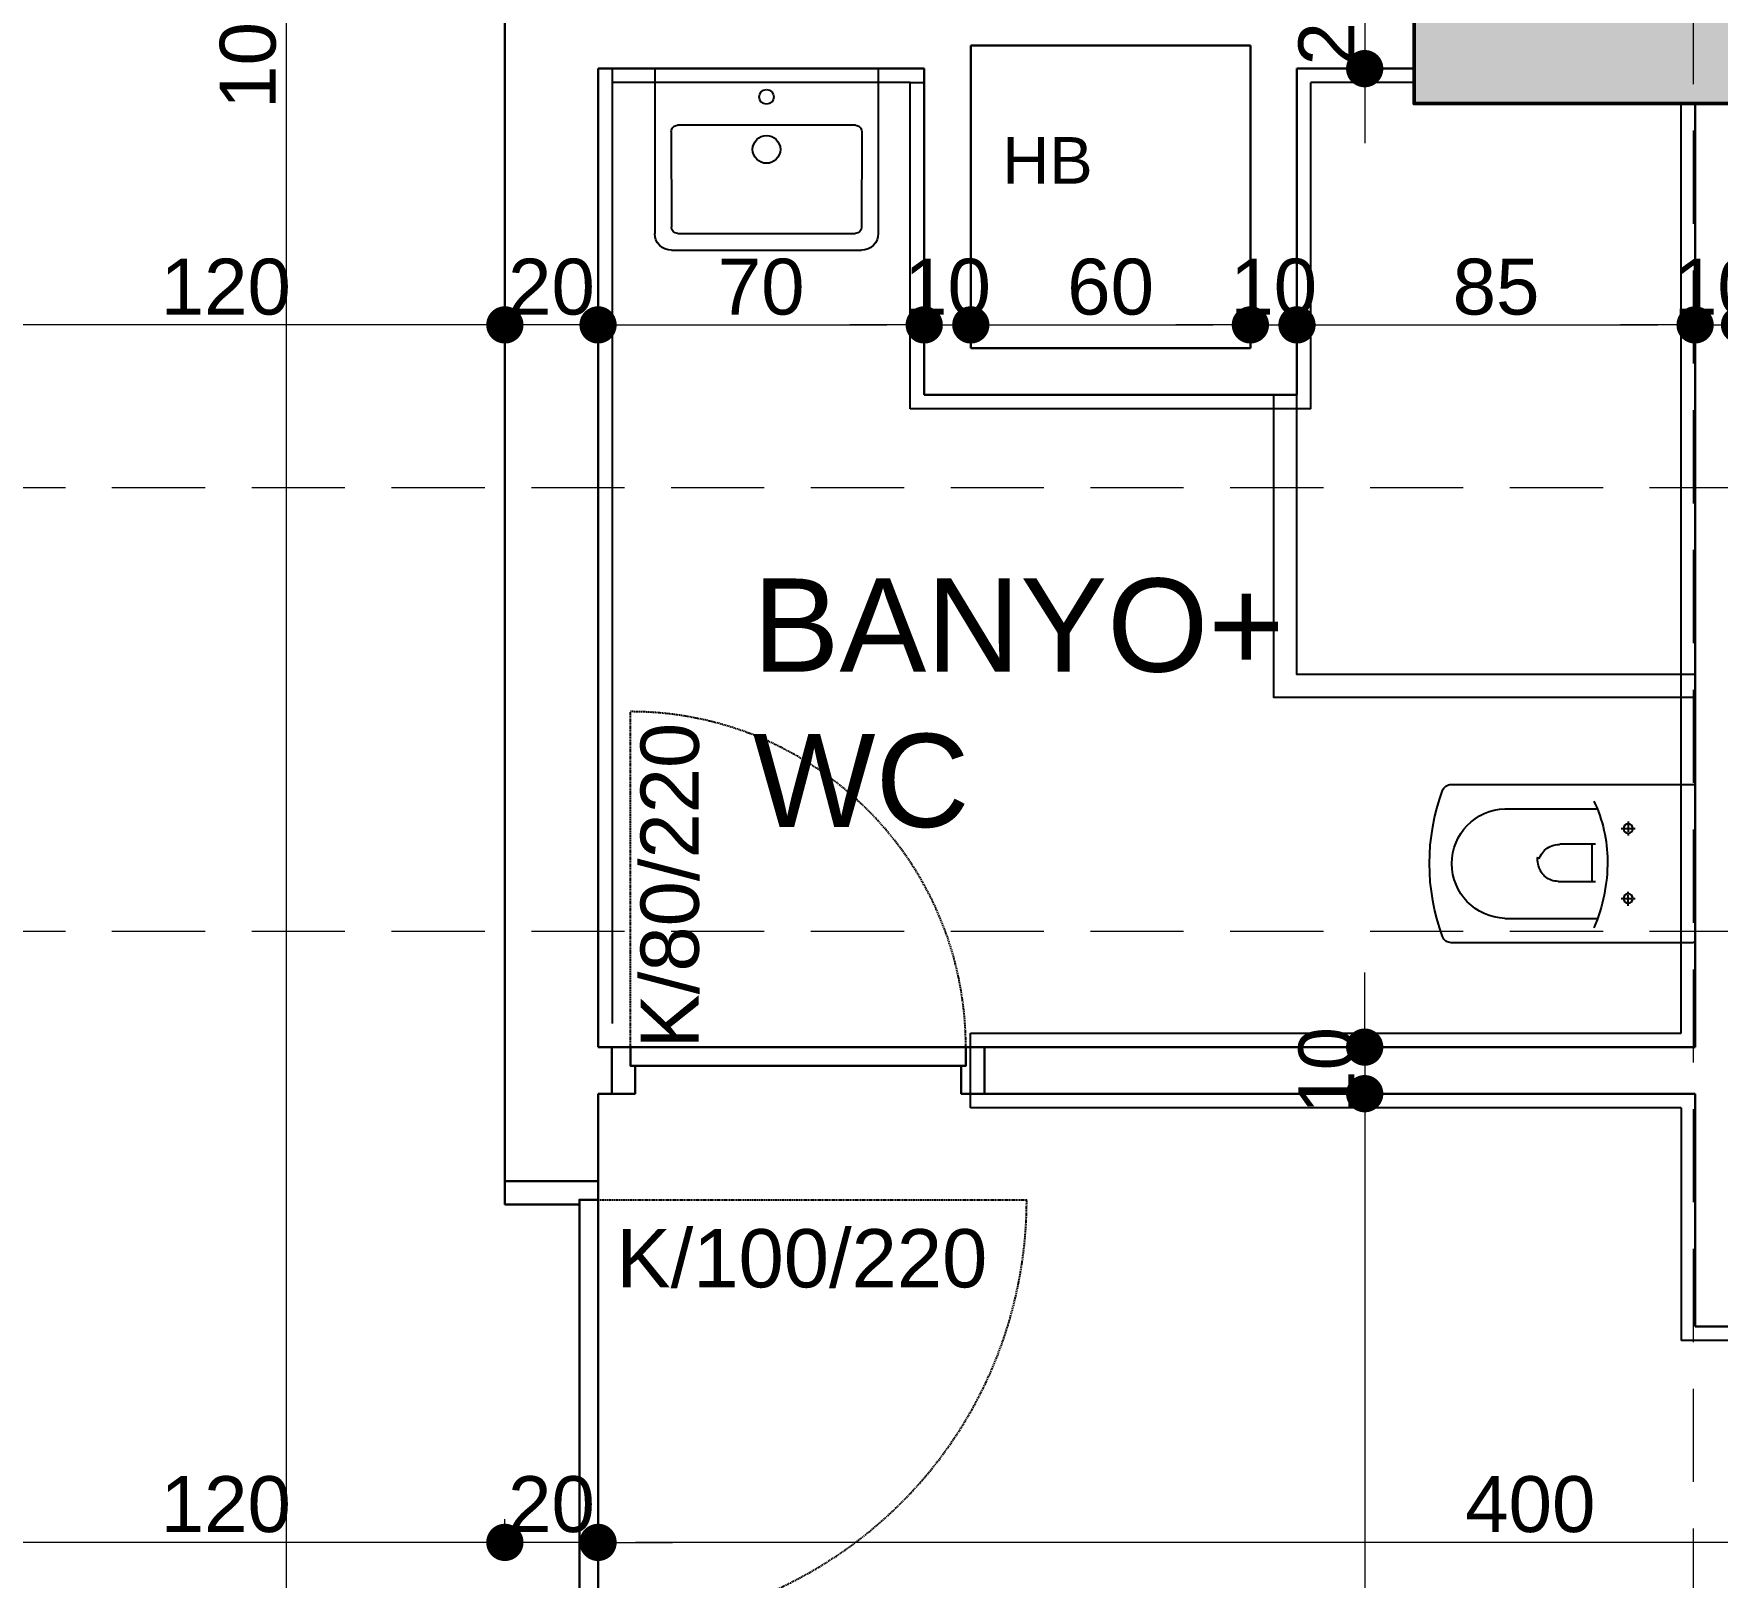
# Model space of a CAD drawing. Header units: millimetres. Extents: x 38129 to 72024, y -56282 to 16512.
# Drawn here: x 51992.4 to 52353.7, y -44474.2 to -44142.9 of the extents above; entities that cross this region are included whole.
import ezdxf

# ---------------------------------------------------------------- set-up
doc = ezdxf.new("R2010")
doc.units = ezdxf.units.MM
doc.linetypes.add('CENTER2', pattern=[1.125, 0.75, -0.125, 0.125, -0.125])
doc.linetypes.add('HIDDEN', pattern=[0.375, 0.25, -0.125])
for name, color, linetype, lineweight in [('AKS', 55, 'HIDDEN', 0), ('COLUMN4', 3, 'Continuous', 50), ('DIŞÖLÇÜ', 37, 'Continuous', 0), ('DOGRAMA', 130, 'Continuous', 13), ('DUVAR', 255, 'Continuous', 30), ('KAPI', 4, 'Continuous', 30), ('mahal', 7, 'Continuous', 5), ('pencere+KAPI', 1, 'Continuous', 0), ('TARAMA', 252, 'Continuous', 0), ('ölçü İÇ', 31, 'Continuous', 0)]:
    doc.layers.add(name, color=color, linetype=linetype, lineweight=lineweight)
for name, color, linetype in [('HIDDEN', 1, 'HIDDEN'), ('sıva', 41, 'Continuous'), ('tefriş', 42, 'Continuous')]:
    doc.layers.add(name, color=color, linetype=linetype)
doc.layers.add('TEFRIS', color=7, linetype='Continuous', lineweight=20, true_color=0x6a6a6a)
doc.styles.add('icdisolcu_yazi', font='arial.ttf')
doc.styles.get("Standard").update_dxf_attribs({"font": 'arial.ttf'})
doc.styles.add('style1', font='arial.ttf')
doc.dimstyles.new('İç Ölçü', dxfattribs={"dimtxt": 12, "dimasz": 8, "dimexe": 5, "dimexo": 0, "dimgap": 2, "dimtad": 1, "dimdec": 0, "dimzin": 12, "dimdsep": 46, "dimtxsty": 'icdisolcu_yazi', "dimblk": 'DOT', "dimcen": 8, "dimdle": 5, "dimclrd": 256, "dimclre": 256, "dimclrt": 7, "dimadec": 0, "dimazin": 3, "dimtfac": 1, "dimtdec": 0, "dimtix": 1, "dimtmove": 2, "dimatfit": 3, "dimldrblk": 'DOT', "dimfxl": 0, "dimtolj": 1, "dimtzin": 0, "dimlwd": -1, "dimlwe": -1, "dimarcsym": 0})

# ---------------------------------------------------------------- blocks, each defined once
blk = doc.blocks.new('_Dot')
at = {"color": 0, "lineweight": -2}
blk.add_line((-0.5, 0), (-1, 0), dxfattribs=at)
at = {"color": 0, "lineweight": 30, "const_width": 0.5}
blk.add_lwpolyline([(-0.25, 0, 1), (0.25, 0, 1)], format="xyb", close=True, dxfattribs=at)
blk = doc.blocks.new('*D1459')
at = {"layer": 'Defpoints', "color": 0, "lineweight": 120, "transparency": 16777216}
for p in [(52093.53, -44466.73), (52093.53, -44466.73), (52113.53, -44466.73)]:
    blk.add_point(p, dxfattribs=at)
at = {"layer": 'ölçü İÇ', "transparency": 16777216}
for p, q in [((52093.53, -44466.73), (52093.53, -44461.73)), ((52113.53, -44466.73), (52113.53, -44461.73))]:
    blk.add_line(p, q, dxfattribs=at)
at = {"layer": 'ölçü İÇ', "linetype": 'Continuous', "transparency": 16777216}
for p, q in [((52085.53, -44466.73), (52077.53, -44466.73)), ((52113.53, -44466.73), (52093.53, -44466.73)), ((52121.53, -44466.73), (52129.53, -44466.73))]:
    blk.add_line(p, q, dxfattribs=at)
at = {"layer": 'ölçü İÇ', "transparency": 16777216, "xscale": 8, "yscale": 8, "zscale": 8}
blk.add_blockref('_Dot', (52093.53, -44466.73), dxfattribs=at)
at = {"layer": 'ölçü İÇ', "transparency": 16777216, "xscale": 8, "yscale": 8, "zscale": 8, "rotation": 180}
blk.add_blockref('_Dot', (52113.53, -44466.73), dxfattribs=at)
at = {"layer": 'ölçü İÇ', "color": 7, "transparency": 16777216, "insert": (52103.53, -44458.6), "char_height": 12, "attachment_point": 5, "style": 'icdisolcu_yazi'}
blk.add_mtext('\\A1;20', dxfattribs=at)
blk = doc.blocks.new('*D1460')
at = {"layer": 'Defpoints', "color": 0, "lineweight": 120, "transparency": 16777216}
for p in [(51973.74, -44463.57), (51973.74, -44466.73), (52093.53, -44466.73)]:
    blk.add_point(p, dxfattribs=at)
at = {"layer": 'ölçü İÇ', "transparency": 16777216}
for p, q in [((52093.53, -44466.73), (52093.53, -44461.73)), ((51973.74, -44463.57), (51973.74, -44471.73))]:
    blk.add_line(p, q, dxfattribs=at)
at = {"layer": 'ölçü İÇ', "linetype": 'Continuous', "transparency": 16777216}
blk.add_line((52085.53, -44466.73), (51981.74, -44466.73), dxfattribs=at)
at = {"layer": 'ölçü İÇ', "transparency": 16777216, "xscale": 8, "yscale": 8, "zscale": 8, "rotation": 180}
blk.add_blockref('_Dot', (51973.74, -44466.73), dxfattribs=at)
at = {"layer": 'ölçü İÇ', "transparency": 16777216, "xscale": 8, "yscale": 8, "zscale": 8}
blk.add_blockref('_Dot', (52093.53, -44466.73), dxfattribs=at)
at = {"layer": 'ölçü İÇ', "color": 7, "transparency": 16777216, "insert": (52033.63, -44458.6), "char_height": 12, "attachment_point": 5, "style": 'icdisolcu_yazi'}
blk.add_mtext('\\A1;120', dxfattribs=at)
blk = doc.blocks.new('*D1466')
at = {"layer": 'Defpoints', "color": 0, "lineweight": 120, "transparency": 16777216}
for p in [(52093.53, -44205.43), (52093.53, -44205.43), (52113.53, -44205.43)]:
    blk.add_point(p, dxfattribs=at)
at = {"layer": 'ölçü İÇ', "transparency": 16777216}
for p, q in [((52113.53, -44205.43), (52113.53, -44200.43)), ((52093.53, -44205.43), (52093.53, -44210.43))]:
    blk.add_line(p, q, dxfattribs=at)
at = {"layer": 'ölçü İÇ', "linetype": 'Continuous', "transparency": 16777216}
for p, q in [((52085.53, -44205.43), (52077.53, -44205.43)), ((52113.53, -44205.43), (52093.53, -44205.43)), ((52121.53, -44205.43), (52129.53, -44205.43))]:
    blk.add_line(p, q, dxfattribs=at)
at = {"layer": 'ölçü İÇ', "transparency": 16777216, "xscale": 8, "yscale": 8, "zscale": 8}
blk.add_blockref('_Dot', (52093.53, -44205.43), dxfattribs=at)
at = {"layer": 'ölçü İÇ', "transparency": 16777216, "xscale": 8, "yscale": 8, "zscale": 8, "rotation": 180}
blk.add_blockref('_Dot', (52113.53, -44205.43), dxfattribs=at)
at = {"layer": 'ölçü İÇ', "color": 7, "transparency": 16777216, "insert": (52103.53, -44197.3), "char_height": 12, "attachment_point": 5, "style": 'icdisolcu_yazi'}
blk.add_mtext('\\A1;20', dxfattribs=at)
blk = doc.blocks.new('*D1467')
at = {"layer": 'Defpoints', "color": 0, "lineweight": 120, "transparency": 16777216}
for p in [(51973.73, -44205.43), (52093.53, -44205.43), (51973.73, -44212.68)]:
    blk.add_point(p, dxfattribs=at)
at = {"layer": 'ölçü İÇ', "transparency": 16777216}
for p, q in [((51973.73, -44210.43), (51973.73, -44200.43)), ((52093.53, -44205.43), (52093.53, -44210.43))]:
    blk.add_line(p, q, dxfattribs=at)
at = {"layer": 'ölçü İÇ', "linetype": 'Continuous', "transparency": 16777216}
blk.add_line((52085.53, -44205.43), (51981.73, -44205.43), dxfattribs=at)
at = {"layer": 'ölçü İÇ', "transparency": 16777216, "xscale": 8, "yscale": 8, "zscale": 8, "rotation": 180}
blk.add_blockref('_Dot', (51973.73, -44205.43), dxfattribs=at)
at = {"layer": 'ölçü İÇ', "transparency": 16777216, "xscale": 8, "yscale": 8, "zscale": 8}
blk.add_blockref('_Dot', (52093.53, -44205.43), dxfattribs=at)
at = {"layer": 'ölçü İÇ', "color": 7, "transparency": 16777216, "insert": (52033.63, -44197.3), "char_height": 12, "attachment_point": 5, "style": 'icdisolcu_yazi'}
blk.add_mtext('\\A1;120', dxfattribs=at)
blk = doc.blocks.new('*D1533')
at = {"layer": 'Defpoints', "color": 0, "lineweight": 120, "transparency": 16777216}
for p in [(52046.56, -43625.43), (52046.56, -44655.43), (52046.56, -44655.43)]:
    blk.add_point(p, dxfattribs=at)
at = {"layer": 'ölçü İÇ', "transparency": 16777216}
for p, q in [((52046.56, -43625.43), (52051.56, -43625.43)), ((52046.56, -44655.43), (52051.56, -44655.43))]:
    blk.add_line(p, q, dxfattribs=at)
at = {"layer": 'ölçü İÇ', "linetype": 'Continuous', "transparency": 16777216}
blk.add_line((52046.56, -43633.43), (52046.56, -44647.43), dxfattribs=at)
at = {"layer": 'ölçü İÇ', "transparency": 16777216, "xscale": 8, "yscale": 8, "zscale": 8}
for p, rotation in [((52046.56, -43625.43), 90), ((52046.56, -44655.43), 270)]:
    blk.add_blockref('_Dot', p, dxfattribs=dict(at, rotation=rotation))
at = {"layer": 'ölçü İÇ', "color": 7, "transparency": 16777216, "insert": (52038.43, -44140.43), "char_height": 12, "attachment_point": 5, "rotation": 90, "style": 'icdisolcu_yazi'}
blk.add_mtext('\\A1;1030', dxfattribs=at)
blk = doc.blocks.new('wertertw')
at = {"layer": 'TARAMA', "lineweight": -3}
h = blk.add_hatch(dxfattribs=at)
h.set_pattern_fill('ANSI33', color=256, scale=2.5, style=0)
h.set_pattern_definition([(45, (-86643.698, -32547.66), (-11.2253202, 11.2253202), []), (45, (-86632.472, -32547.66), (-11.2253202, 11.2253202), [7.9375, -3.96875])])
h.paths.add_polyline_path([(-616.25, 351.94), (-616.25, -88.06), (-306.25, -88.06), (-306.25, -68.06), (-596.25, -68.06), (-596.25, 331.94), (-306.25, 331.94), (-306.25, 351.94)])
h.paths.add_polyline_path([(38.75, -338.06), (78.75, -338.06), (78.75, -378.06), (38.75, -378.06)])
h.paths.add_polyline_path([(-471.25, -318.06), (-441.25, -318.06), (-441.25, -378.06), (-471.25, -378.06)])
h.paths.add_polyline_path([(-961.25, -318.06), (-931.25, -318.06), (-931.25, -378.06), (-961.25, -378.06)])
h.paths.add_polyline_path([(343.75, -163.06), (413.75, -163.06), (413.75, -198.06), (343.75, -198.06)])
h.paths.add_polyline_path([(8.75, -163.06), (78.75, -163.06), (78.75, -198.06), (8.75, -198.06)])
h.paths.add_polyline_path([(-1036.25, -148.06), (-906.25, -148.06), (-906.25, -178.06), (-1036.25, -178.06)])
h.paths.add_polyline_path([(-976.25, 256.94), (-916.25, 256.94), (-916.25, 226.94), (-976.25, 226.94)])
h.paths.add_polyline_path([(343.75, 459.44), (413.75, 459.44), (413.75, 424.44), (343.75, 424.44)])
h.paths.add_polyline_path([(8.75, 459.44), (78.75, 459.44), (78.75, 424.44), (8.75, 424.44)])
h.paths.add_polyline_path([(-616.25, 531.94), (-306.25, 531.94), (-306.25, 511.94), (-616.25, 511.94)])
h.paths.add_polyline_path([(-976.25, 656.94), (-916.25, 656.94), (-916.25, 626.94), (-976.25, 626.94)])
h.paths.add_polyline_path([(-616.25, 971.94), (-306.25, 971.94), (-306.25, 951.94), (-616.25, 951.94)])
h.paths.add_polyline_path([(343.75, 1081.94), (413.75, 1081.94), (413.75, 1046.94), (343.75, 1046.94)])
h.paths.add_polyline_path([(8.75, 1081.94), (78.75, 1081.94), (78.75, 1046.94), (8.75, 1046.94)])
h.paths.add_polyline_path([(-1036.25, 1061.94), (-906.25, 1061.94), (-906.25, 1031.94), (-1036.25, 1031.94)])
h.paths.add_polyline_path([(-931.25, 1286.94), (-901.25, 1286.94), (-901.25, 1226.94), (-931.25, 1226.94)])
h.paths.add_polyline_path([(68.75, 1332.04), (108.75, 1332.04), (108.75, 1292.04), (68.75, 1292.04)])
h.paths.add_polyline_path([(-511.25, 1332.04), (-481.25, 1332.04), (-481.25, 1252.04), (-511.25, 1252.04)])
at = {"layer": 'COLUMN4', "color": 3}
blk.add_lwpolyline([(8.75, 459.44), (78.75, 459.44), (78.75, 424.44), (8.75, 424.44)], close=True, dxfattribs=at)
blk = doc.blocks.new('*U7')
for p, q in [((4, 0), (0, 0)), ((96, 0), (100, 0))]:
    blk.add_line(p, q)
blk.add_lwpolyline([(4, 0), (96, 0), (96, -4), (4, -4)], close=True)
for points in [[(0, -20), (5, -20), (5, -4)], [(100, -20), (95, -20), (95, -4)]]:
    blk.add_lwpolyline(points)
at = {"layer": 'DUVAR'}
for p, q in [((0, 0), (0, -20)), ((100, 0), (100, -20))]:
    blk.add_line(p, q, dxfattribs=at)
at = {"layer": 'HIDDEN'}
blk.add_line((4, 0), (4, 92), dxfattribs=at)
blk.add_arc((4, 0), 92, 360, 90, dxfattribs=at)
blk = doc.blocks.new('*U11')
for p, q in [((4, 0), (0, 0)), ((76, 0), (80, 0))]:
    blk.add_line(p, q)
blk.add_lwpolyline([(4, 0), (76, 0), (76, -4), (4, -4)], close=True)
for points in [[(0, -10), (5, -10), (5, -4)], [(80, -10), (75, -10), (75, -4)]]:
    blk.add_lwpolyline(points)
at = {"layer": 'DUVAR'}
for p, q in [((0, 0), (0, -10)), ((80, 0), (80, -10))]:
    blk.add_line(p, q, dxfattribs=at)
at = {"layer": 'HIDDEN'}
blk.add_line((4, 0), (4, 72), dxfattribs=at)
blk.add_arc((4, 0), 72, 0, 90, dxfattribs=at)
blk = doc.blocks.new('duravit-caro-asma-62')
for p, q in [((-458.1, 117.6), (-259.3, 117.6)), ((-355, 36.8), (-358.6, 35.7)), ((-351.2, 37.5), (-355, 36.8)), ((-347.3, 38), (-351.2, 37.5)), ((-343.1, 38.2), (-347.3, 38)), ((-344.1, 38.2), (-264.1, 38.2)), ((-271.2, 37.2), (-271.2, -41.8)), ((-387, 1), (-387.6, -2.9)), ((-386.1, 4.7), (-387, 1)), ((-385, 8.2), (-386.1, 4.7)), ((-383.7, 11.7), (-385, 8.2)), ((-382.1, 15), (-383.7, 11.7)), ((-380.3, 18.1), (-382.1, 15)), ((-378.3, 21.1), (-380.3, 18.1)), ((-376.1, 23.8), (-378.3, 21.1)), ((-373.7, 26.4), (-376.1, 23.8)), ((-371.1, 28.7), (-373.7, 26.4)), ((-368.2, 30.8), (-371.1, 28.7)), ((-365.2, 32.7), (-368.2, 30.8)), ((-362, 34.3), (-365.2, 32.7)), ((-358.6, 35.7), (-362, 34.3)), ((-388, -6.8), (-388.1, -6.8)), ((-388.1, -6.8), (-388, -10.8)), ((-387.6, -2.9), (-388, -6.8)), ((-388, -10.8), (-387.6, -14.7)), ((-387.6, -14.7), (-386.9, -10.6)), ((-386.9, -10.6), (-386, -14.3)), ((-386, -14.3), (-384.8, -10)), ((-384.8, -10), (-383.4, -13.5)), ((-383.4, -13.5), (-381.8, -16.8)), ((-381.8, -16.8), (-379.9, -20)), ((-379.9, -20), (-377.8, -23.1)), ((-377.8, -23.1), (-375.5, -25.9)), ((-375.5, -25.9), (-372.9, -28.5)), ((-372.9, -28.5), (-370.2, -30.9)), ((-370.2, -30.9), (-367.2, -33.1)), ((-367.2, -33.1), (-364.1, -35.1)), ((-364.1, -35.1), (-360.7, -36.7)), ((-360.7, -36.7), (-357.2, -38.2)), ((-357.2, -38.2), (-353.4, -39.3)), ((-353.4, -39.3), (-349.5, -40.1)), ((-349.5, -40.1), (-345.4, -40.6)), ((-345.4, -40.6), (-341.1, -40.8)), ((-264.1, -41.8), (-340.1, -41.8)), ((-458.1, -117.6), (-260.9, -117.6))]:
    blk.add_line(p, q)
at = {"color": 4, "linetype": 'CENTER2', "ltscale": 30}
for p, q in [((-208.9, 75), (-176.5, 75)), ((-193.4, 90.5), (-193.4, 57.4)), ((-193.4, -90.5), (-193.4, -57.4)), ((-208.9, -75), (-176.5, -75))]:
    blk.add_line(p, q, dxfattribs=at)
blk.add_lwpolyline([(-50, 165, 0.414214), (-55, 170), (-573.2, 170, 0.320013), (-592.1, 156.5, 0.178212), (-592.1, -156.5, 0.320013), (-573.2, -170), (-55, -170, 0.414214), (-50, -165)], format="xyb", close=True)
for centre in [(-193.4, 75), (-193.4, -75)]:
    blk.add_circle(centre, 10)
for centre, radius, start, end in [((-454.3, 0), 117.7, 91.839, 268.161), ((-598.4, -3.9), 360.4, 359.6639, 23.2064), ((-541.7, -3.9), 303.7, 334.6873, 359.5949)]:
    blk.add_arc(centre, radius, start, end)
blk = doc.blocks.new('A$C5F901649')
at = {"layer": 'tefriş'}
for p, q in [((3, 32.48), (37, 32.48)), ((0, 0), (0, 29.48)), ((2.97, 11.25), (3, 28.35)), ((4.12, 29.48), (35.88, 29.48)), ((37.03, 11.25), (37, 28.35)), ((40, 0), (40, 29.48)), ((35.91, 10.13), (4.09, 10.13)), ((0, 0), (20, 0)), ((40, 0), (20, 0))]:
    blk.add_line(p, q, dxfattribs=at)
for centre, radius, start, end in [((3, 29.48), 3, 90, 180), ((37, 29.48), 3, 0, 90), ((4.12, 28.35), 1.13, 90, 179.9238), ((35.88, 28.35), 1.13, 0.0762, 90), ((20, 14.45), 2.48, 90, 270), ((20, 14.45), 2.48, 270, 90), ((4.09, 11.25), 1.13, 179.9238, 270), ((35.91, 11.25), 1.13, 270, 0.0762), ((20, 5.05), 1.31, 90, 270), ((20, 5.05), 1.31, 270, 90)]:
    blk.add_arc(centre, radius, start, end, dxfattribs=at)
blk = doc.blocks.new('*D2514')
at = {"layer": 'Defpoints', "color": 0, "lineweight": 120, "transparency": 16777216}
for p in [(52183.53, -44205.43), (52183.53, -44209.45), (52113.53, -44217.37)]:
    blk.add_point(p, dxfattribs=at)
at = {"layer": 'ölçü İÇ', "transparency": 16777216}
for p, q in [((52113.53, -44210.43), (52113.53, -44200.43)), ((52183.53, -44209.45), (52183.53, -44200.43))]:
    blk.add_line(p, q, dxfattribs=at)
at = {"layer": 'ölçü İÇ', "linetype": 'Continuous', "transparency": 16777216}
blk.add_line((52121.53, -44205.43), (52175.53, -44205.43), dxfattribs=at)
at = {"layer": 'ölçü İÇ', "transparency": 16777216, "xscale": 8, "yscale": 8, "zscale": 8, "rotation": 180}
blk.add_blockref('_Dot', (52113.53, -44205.43), dxfattribs=at)
at = {"layer": 'ölçü İÇ', "transparency": 16777216, "xscale": 8, "yscale": 8, "zscale": 8}
blk.add_blockref('_Dot', (52183.53, -44205.43), dxfattribs=at)
at = {"layer": 'ölçü İÇ', "color": 7, "transparency": 16777216, "insert": (52148.53, -44197.3), "char_height": 12, "attachment_point": 5, "style": 'icdisolcu_yazi'}
blk.add_mtext('\\A1;70', dxfattribs=at)
blk = doc.blocks.new('*D2515')
at = {"layer": 'Defpoints', "color": 0, "lineweight": 120, "transparency": 16777216}
for p in [(52193.53, -44205.43), (52183.53, -44209.45), (52193.53, -44210.43)]:
    blk.add_point(p, dxfattribs=at)
at = {"layer": 'ölçü İÇ', "transparency": 16777216}
for p, q in [((52183.53, -44209.45), (52183.53, -44200.43)), ((52193.53, -44210.43), (52193.53, -44200.43))]:
    blk.add_line(p, q, dxfattribs=at)
at = {"layer": 'ölçü İÇ', "linetype": 'Continuous', "transparency": 16777216}
for p, q in [((52175.53, -44205.43), (52167.53, -44205.43)), ((52183.53, -44205.43), (52193.53, -44205.43)), ((52201.53, -44205.43), (52209.53, -44205.43))]:
    blk.add_line(p, q, dxfattribs=at)
at = {"layer": 'ölçü İÇ', "transparency": 16777216, "xscale": 8, "yscale": 8, "zscale": 8}
blk.add_blockref('_Dot', (52183.53, -44205.43), dxfattribs=at)
at = {"layer": 'ölçü İÇ', "transparency": 16777216, "xscale": 8, "yscale": 8, "zscale": 8, "rotation": 180}
blk.add_blockref('_Dot', (52193.53, -44205.43), dxfattribs=at)
at = {"layer": 'ölçü İÇ', "color": 7, "transparency": 16777216, "insert": (52188.53, -44197.3), "char_height": 12, "attachment_point": 5, "style": 'icdisolcu_yazi'}
blk.add_mtext('\\A1;10', dxfattribs=at)
blk = doc.blocks.new('*D2516')
at = {"layer": 'Defpoints', "color": 0, "lineweight": 120, "transparency": 16777216}
for p in [(52253.53, -44205.43), (52193.53, -44210.43), (52253.53, -44210.43)]:
    blk.add_point(p, dxfattribs=at)
at = {"layer": 'ölçü İÇ', "transparency": 16777216}
for p, q in [((52193.53, -44210.43), (52193.53, -44200.43)), ((52253.53, -44210.43), (52253.53, -44200.43))]:
    blk.add_line(p, q, dxfattribs=at)
at = {"layer": 'ölçü İÇ', "linetype": 'Continuous', "transparency": 16777216}
blk.add_line((52201.53, -44205.43), (52245.53, -44205.43), dxfattribs=at)
at = {"layer": 'ölçü İÇ', "transparency": 16777216, "xscale": 8, "yscale": 8, "zscale": 8, "rotation": 180}
blk.add_blockref('_Dot', (52193.53, -44205.43), dxfattribs=at)
at = {"layer": 'ölçü İÇ', "transparency": 16777216, "xscale": 8, "yscale": 8, "zscale": 8}
blk.add_blockref('_Dot', (52253.53, -44205.43), dxfattribs=at)
at = {"layer": 'ölçü İÇ', "color": 7, "transparency": 16777216, "insert": (52223.53, -44197.3), "char_height": 12, "attachment_point": 5, "style": 'icdisolcu_yazi'}
blk.add_mtext('\\A1;60', dxfattribs=at)
blk = doc.blocks.new('*D2517')
at = {"layer": 'Defpoints', "color": 0, "lineweight": 120, "transparency": 16777216}
for p in [(52263.53, -44205.43), (52253.53, -44210.43), (52263.53, -44210.28)]:
    blk.add_point(p, dxfattribs=at)
at = {"layer": 'ölçü İÇ', "transparency": 16777216}
for p, q in [((52253.53, -44210.43), (52253.53, -44200.43)), ((52263.53, -44210.28), (52263.53, -44200.43))]:
    blk.add_line(p, q, dxfattribs=at)
at = {"layer": 'ölçü İÇ', "linetype": 'Continuous', "transparency": 16777216}
for p, q in [((52245.53, -44205.43), (52237.53, -44205.43)), ((52253.53, -44205.43), (52263.53, -44205.43)), ((52271.53, -44205.43), (52279.53, -44205.43))]:
    blk.add_line(p, q, dxfattribs=at)
at = {"layer": 'ölçü İÇ', "transparency": 16777216, "xscale": 8, "yscale": 8, "zscale": 8}
blk.add_blockref('_Dot', (52253.53, -44205.43), dxfattribs=at)
at = {"layer": 'ölçü İÇ', "transparency": 16777216, "xscale": 8, "yscale": 8, "zscale": 8, "rotation": 180}
blk.add_blockref('_Dot', (52263.53, -44205.43), dxfattribs=at)
at = {"layer": 'ölçü İÇ', "color": 7, "transparency": 16777216, "insert": (52258.53, -44197.3), "char_height": 12, "attachment_point": 5, "style": 'icdisolcu_yazi'}
blk.add_mtext('\\A1;10', dxfattribs=at)
blk = doc.blocks.new('*D2518')
at = {"layer": 'Defpoints', "color": 0, "lineweight": 120, "transparency": 16777216}
for p in [(52348.97, -44205.43), (52263.53, -44210.28), (52348.97, -44215.07)]:
    blk.add_point(p, dxfattribs=at)
at = {"layer": 'ölçü İÇ', "transparency": 16777216}
for p, q in [((52263.53, -44210.28), (52263.53, -44200.43)), ((52348.97, -44210.43), (52348.97, -44200.43))]:
    blk.add_line(p, q, dxfattribs=at)
at = {"layer": 'ölçü İÇ', "linetype": 'Continuous', "transparency": 16777216}
blk.add_line((52271.53, -44205.43), (52340.97, -44205.43), dxfattribs=at)
at = {"layer": 'ölçü İÇ', "transparency": 16777216, "xscale": 8, "yscale": 8, "zscale": 8, "rotation": 180}
blk.add_blockref('_Dot', (52263.53, -44205.43), dxfattribs=at)
at = {"layer": 'ölçü İÇ', "transparency": 16777216, "xscale": 8, "yscale": 8, "zscale": 8}
blk.add_blockref('_Dot', (52348.97, -44205.43), dxfattribs=at)
at = {"layer": 'ölçü İÇ', "color": 7, "transparency": 16777216, "insert": (52306.25, -44197.3), "char_height": 12, "attachment_point": 5, "style": 'icdisolcu_yazi'}
blk.add_mtext('\\A1;85', dxfattribs=at)
blk = doc.blocks.new('*D2519')
at = {"layer": 'Defpoints', "color": 0, "lineweight": 120, "transparency": 16777216}
for p in [(52358.51, -44205.43), (52348.97, -44215.07), (52358.51, -44215.59)]:
    blk.add_point(p, dxfattribs=at)
at = {"layer": 'ölçü İÇ', "transparency": 16777216}
for p, q in [((52348.97, -44210.43), (52348.97, -44200.43)), ((52358.51, -44210.43), (52358.51, -44200.43))]:
    blk.add_line(p, q, dxfattribs=at)
at = {"layer": 'ölçü İÇ', "linetype": 'Continuous', "transparency": 16777216}
for p, q in [((52340.97, -44205.43), (52332.97, -44205.43)), ((52348.97, -44205.43), (52358.51, -44205.43)), ((52366.51, -44205.43), (52374.51, -44205.43))]:
    blk.add_line(p, q, dxfattribs=at)
at = {"layer": 'ölçü İÇ', "transparency": 16777216, "xscale": 8, "yscale": 8, "zscale": 8}
blk.add_blockref('_Dot', (52348.97, -44205.43), dxfattribs=at)
at = {"layer": 'ölçü İÇ', "transparency": 16777216, "xscale": 8, "yscale": 8, "zscale": 8, "rotation": 180}
blk.add_blockref('_Dot', (52358.51, -44205.43), dxfattribs=at)
at = {"layer": 'ölçü İÇ', "color": 7, "transparency": 16777216, "insert": (52353.74, -44197.3), "char_height": 12, "attachment_point": 5, "style": 'icdisolcu_yazi'}
blk.add_mtext('\\A1;10', dxfattribs=at)
blk = doc.blocks.new('*D2530')
at = {"layer": 'Defpoints', "color": 0, "lineweight": 120, "transparency": 16777216}
for p in [(52513.67, -44450.43), (52113.53, -44466.73), (52113.53, -44494.87)]:
    blk.add_point(p, dxfattribs=at)
at = {"layer": 'ölçü İÇ', "transparency": 16777216}
for p, q in [((52113.53, -44471.73), (52113.53, -44461.73)), ((52513.67, -44461.73), (52513.67, -44471.73))]:
    blk.add_line(p, q, dxfattribs=at)
at = {"layer": 'ölçü İÇ', "linetype": 'Continuous', "transparency": 16777216}
blk.add_line((52505.67, -44466.73), (52121.53, -44466.73), dxfattribs=at)
at = {"layer": 'ölçü İÇ', "transparency": 16777216, "xscale": 8, "yscale": 8, "zscale": 8, "rotation": 180}
blk.add_blockref('_Dot', (52113.53, -44466.73), dxfattribs=at)
at = {"layer": 'ölçü İÇ', "transparency": 16777216, "xscale": 8, "yscale": 8, "zscale": 8}
blk.add_blockref('_Dot', (52513.67, -44466.73), dxfattribs=at)
at = {"layer": 'ölçü İÇ', "color": 7, "transparency": 16777216, "insert": (52313.6, -44458.6), "char_height": 12, "attachment_point": 5, "style": 'icdisolcu_yazi'}
blk.add_mtext('\\A1;400', dxfattribs=at)
blk = doc.blocks.new('*D2534')
at = {"layer": 'Defpoints', "color": 0, "lineweight": 120, "transparency": 16777216}
for p in [(52279.77, -44130.43), (52278.06, -44150.43), (52380.3, -44150.43)]:
    blk.add_point(p, dxfattribs=at)
at = {"layer": 'ölçü İÇ', "linetype": 'Continuous', "transparency": 16777216}
for p, q in [((52278.06, -44122.43), (52278.06, -44114.43)), ((52278.06, -44130.43), (52278.06, -44150.43)), ((52278.06, -44158.43), (52278.06, -44166.43))]:
    blk.add_line(p, q, dxfattribs=at)
at = {"layer": 'ölçü İÇ', "transparency": 16777216}
for p, q in [((52279.77, -44130.43), (52273.06, -44130.43)), ((52283.06, -44150.43), (52273.06, -44150.43))]:
    blk.add_line(p, q, dxfattribs=at)
at = {"layer": 'ölçü İÇ', "transparency": 16777216, "xscale": 8, "yscale": 8, "zscale": 8}
for p, rotation in [((52278.06, -44130.43), 270), ((52278.06, -44150.43), 90)]:
    blk.add_blockref('_Dot', p, dxfattribs=dict(at, rotation=rotation))
at = {"layer": 'ölçü İÇ', "color": 7, "transparency": 16777216, "insert": (52269.93, -44140.43), "char_height": 12, "attachment_point": 5, "rotation": 90, "style": 'icdisolcu_yazi'}
blk.add_mtext('\\A1;20', dxfattribs=at)
blk = doc.blocks.new('*D2535')
at = {"layer": 'Defpoints', "color": 0, "lineweight": 120, "transparency": 16777216}
for p in [(52380.3, -44150.43), (52282.18, -44360.43), (52376.55, -44360.43)]:
    blk.add_point(p, dxfattribs=at)
at = {"layer": 'ölçü İÇ', "transparency": 16777216}
for p, q in [((52380.3, -44150.43), (52371.55, -44150.43)), ((52371.55, -44360.43), (52381.55, -44360.43))]:
    blk.add_line(p, q, dxfattribs=at)
at = {"layer": 'ölçü İÇ', "linetype": 'Continuous', "transparency": 16777216}
blk.add_line((52376.55, -44158.43), (52376.55, -44352.43), dxfattribs=at)
at = {"layer": 'ölçü İÇ', "transparency": 16777216, "xscale": 8, "yscale": 8, "zscale": 8}
for p, rotation in [((52376.55, -44150.43), 90), ((52376.55, -44360.43), 270)]:
    blk.add_blockref('_Dot', p, dxfattribs=dict(at, rotation=rotation))
at = {"layer": 'ölçü İÇ', "color": 7, "transparency": 16777216, "insert": (52368.43, -44255.43), "char_height": 12, "attachment_point": 5, "rotation": 90, "style": 'icdisolcu_yazi'}
blk.add_mtext('\\A1;210', dxfattribs=at)
blk = doc.blocks.new('*D2536')
at = {"layer": 'Defpoints', "color": 0, "lineweight": 120, "transparency": 16777216}
for p in [(52282.18, -44360.43), (52278.06, -44370.43), (52283.78, -44370.43)]:
    blk.add_point(p, dxfattribs=at)
at = {"layer": 'ölçü İÇ', "linetype": 'Continuous', "transparency": 16777216}
for p, q in [((52278.06, -44352.43), (52278.06, -44344.43)), ((52278.06, -44360.43), (52278.06, -44370.43)), ((52278.06, -44378.43), (52278.06, -44386.43))]:
    blk.add_line(p, q, dxfattribs=at)
at = {"layer": 'ölçü İÇ', "transparency": 16777216}
for p, q in [((52282.18, -44360.43), (52273.06, -44360.43)), ((52283.06, -44370.43), (52273.06, -44370.43))]:
    blk.add_line(p, q, dxfattribs=at)
at = {"layer": 'ölçü İÇ', "transparency": 16777216, "xscale": 8, "yscale": 8, "zscale": 8}
for p, rotation in [((52278.06, -44360.43), 270), ((52278.06, -44370.43), 90)]:
    blk.add_blockref('_Dot', p, dxfattribs=dict(at, rotation=rotation))
at = {"layer": 'ölçü İÇ', "color": 7, "transparency": 16777216, "insert": (52269.93, -44365.43), "char_height": 12, "attachment_point": 5, "rotation": 90, "style": 'icdisolcu_yazi'}
blk.add_mtext('\\A1;10', dxfattribs=at)
blk = doc.blocks.new('*D2537')
at = {"layer": 'Defpoints', "color": 0, "lineweight": 120, "transparency": 16777216}
for p in [(52283.78, -44370.43), (52275.53, -44760.44), (52278.06, -44760.44)]:
    blk.add_point(p, dxfattribs=at)
at = {"layer": 'ölçü İÇ', "transparency": 16777216}
for p, q in [((52283.06, -44370.43), (52273.06, -44370.43)), ((52275.53, -44760.44), (52283.06, -44760.44))]:
    blk.add_line(p, q, dxfattribs=at)
at = {"layer": 'ölçü İÇ', "linetype": 'Continuous', "transparency": 16777216}
blk.add_line((52278.06, -44378.43), (52278.06, -44752.44), dxfattribs=at)
at = {"layer": 'ölçü İÇ', "transparency": 16777216, "xscale": 8, "yscale": 8, "zscale": 8}
for p, rotation in [((52278.06, -44370.43), 90), ((52278.06, -44760.44), 270)]:
    blk.add_blockref('_Dot', p, dxfattribs=dict(at, rotation=rotation))
at = {"layer": 'ölçü İÇ', "color": 7, "transparency": 16777216, "insert": (52269.93, -44565.44), "char_height": 12, "attachment_point": 5, "rotation": 90, "style": 'icdisolcu_yazi'}
blk.add_mtext('\\A1;390', dxfattribs=at)

msp = doc.modelspace()

# ---------------------------------------------------------------- linework, layer by layer
for p, q in [((52113.53, -44150.43), (52113.53, -44230.43)), ((52263.53, -44180.43), (52263.53, -44180.43))]:
    msp.add_line(p, q)
at = {"layer": 'AKS', "ltscale": 80}
for p, q in [((52348.53, -42903.74), (52348.53, -45280.38)), ((53019.21, -44240.43), (50939.02, -44240.43)), ((53019.21, -44335.6), (50939.02, -44335.6))]:
    msp.add_line(p, q, dxfattribs=at)
at = {"layer": 'DOGRAMA'}
for p, q in [((52093.53, -44394.2), (52093.53, -44389.2)), ((52113.53, -44393.2), (52113.53, -44389.2))]:
    msp.add_line(p, q, dxfattribs=at)
at = {"layer": 'DUVAR'}
for p, q in [((52093.53, -44088.1), (52093.53, -44389.2)), ((52253.53, -44145.43), (52193.53, -44145.43)), ((52193.53, -44210.43), (52193.53, -44145.43)), ((52253.53, -44210.43), (52253.53, -44145.43)), ((52113.53, -44170.43), (52113.53, -44150.43)), ((52113.53, -44150.43), (52113.53, -44170.43)), ((52183.53, -44150.43), (52113.53, -44150.43)), ((52183.53, -44220.43), (52183.53, -44150.43)), ((52288.67, -44150.43), (52263.53, -44150.43)), ((52263.53, -44220.43), (52263.53, -44150.43)), ((52113.53, -44157.2), (52113.53, -44360.43)), ((52348.97, -44157.93), (52348.97, -44223.06)), ((52348.97, -44157.93), (52348.97, -44360.43)), ((52263.53, -44180.43), (52263.53, -44180.43)), ((52263.53, -44180.43), (52263.53, -44180.43)), ((52253.53, -44210.43), (52193.53, -44210.43)), ((52263.53, -44220.43), (52183.53, -44220.43)), ((52113.53, -44353.43), (52113.53, -44360.43)), ((52118.96, -44360.43), (52113.53, -44360.43)), ((52348.97, -44360.43), (52196.46, -44360.43)), ((52253.53, -44360.43), (52196.46, -44360.43)), ((52118.96, -44370.43), (52113.53, -44370.43)), ((52113.53, -44370.43), (52113.53, -44389.2)), ((52348.97, -44370.43), (52196.46, -44370.43)), ((52348.97, -44370.43), (52348.97, -44420.43)), ((52113.53, -44389.2), (52093.53, -44389.2)), ((52113.53, -44389.2), (52113.53, -44389.2)), ((52348.97, -44420.43), (52371.1, -44420.43))]:
    msp.add_line(p, q, dxfattribs=at)
at = {"layer": 'sıva'}
for p, q in [((52116.53, -44150.43), (52116.53, -44355.38)), ((52180.53, -44153.43), (52116.53, -44153.43)), ((52180.53, -44220.43), (52180.53, -44153.43)), ((52180.53, -44153.43), (52183.53, -44153.43)), ((52288.67, -44153.43), (52266.53, -44153.43)), ((52266.53, -44223.43), (52266.53, -44153.43)), ((52345.97, -44222.06), (52345.97, -44157.93)), ((52348.97, -44157.93), (52348.97, -44250.43)), ((52345.97, -44357.43), (52345.97, -44187.74)), ((52180.53, -44223.43), (52180.53, -44220.43)), ((52266.53, -44223.43), (52180.53, -44223.43)), ((52348.97, -44250.43), (52348.97, -44280.43)), ((52193.46, -44373.43), (52193.46, -44357.43)), ((52193.46, -44357.43), (52250.53, -44357.43)), ((52203.49, -44357.43), (52345.97, -44357.43)), ((52345.97, -44373.43), (52193.46, -44373.43)), ((52345.97, -44373.43), (52345.97, -44423.43)), ((52371.1, -44423.43), (52345.97, -44423.43))]:
    msp.add_line(p, q, dxfattribs=at)
at = {"layer": 'TEFRIS'}
msp.add_line((52196.46, -44370.43), (52196.46, -44360.43), dxfattribs=at)
at = {"layer": 'tefriş'}
for points in [[(52348.97, -44285.43), (52258.53, -44285.43), (52258.53, -44220.43)], [(52348.97, -44280.43), (52263.53, -44280.43), (52263.53, -44220.43)]]:
    msp.add_lwpolyline(points, dxfattribs=at)
at = {"layer": 'ölçü İÇ'}
msp.add_line((52113.53, -44466.73), (52113.53, -44461.73), dxfattribs=at)

# ---------------------------------------------------------------- block references
at = {"layer": 'DIŞÖLÇÜ'}
msp.add_blockref('wertertw', (52279.92, -44582.37), dxfattribs=at)
at = {"layer": 'KAPI'}
msp.add_blockref('*U11', (52116.46, -44360.43), dxfattribs=at)
at = {"layer": 'KAPI', "rotation": 270.0000000000001}
msp.add_blockref('*U7', (52113.53, -44389.2), dxfattribs=at)
at = {"layer": 'tefriş', "rotation": 180}
for name, p, xscale, yscale, zscale in [('A$C5F901649', (52125.68, -44150.43), -1.199999999953434, 1.199999999953434, 1.199999999953434), ('duravit-caro-asma-62', (52353.97, -44321.04), -0.09999999997671694, 0.1000000000931323, 0.1)]:
    msp.add_blockref(name, p, dxfattribs=dict(at, xscale=xscale, yscale=yscale, zscale=zscale))
at = {"layer": 'ölçü İÇ', "xscale": 8, "yscale": 8, "zscale": 8, "rotation": 180}
msp.add_blockref('_Dot', (52113.53, -44466.73), dxfattribs=at)

# ---------------------------------------------------------------- texts
at = {"layer": 'mahal', "insert": (52200.29, -44175.12), "char_height": 10, "width": 125.1716, "attachment_point": 7}
msp.add_mtext('HB', dxfattribs=at)
at = {"layer": 'mahal', "insert": (52146.71, -44313.48), "char_height": 20, "attachment_point": 7}
msp.add_mtext_dynamic_manual_height_columns('BANYO+\\PWC', width=250.3432, gutter_width=12.5, heights=[0], dxfattribs=at)
at = {"layer": 'pencere+KAPI', "char_height": 12.5, "width": 27.0954, "attachment_point": 3, "style": 'style1'}
for s, insert, rotation in [('K/80/220', (52122.65, -44290.83), 90), ('K/100/220', (52197.08, -44399.5), 360)]:
    msp.add_mtext(s, dxfattribs=dict(at, insert=insert, rotation=rotation))

# ---------------------------------------------------------------- dimensions: what is measured, and where the dimension line sits
at = {"layer": 'ölçü İÇ'}
for base, p1, p2, angle, picture, middle in [((52046.56, -44655.43), (52046.56, -43625.43), (52046.56, -44655.43), 90, '*D1533', (52038.43, -44140.43)), ((52278.06, -44150.43), (52279.77, -44130.43), (52380.3, -44150.43), 270, '*D2534', (52269.93, -44140.43)), ((52376.55, -44360.43), (52380.3, -44150.43), (52282.18, -44360.43), 270, '*D2535', (52368.43, -44255.43)), ((52278.06, -44370.43), (52282.18, -44360.43), (52283.78, -44370.43), 270, '*D2536', (52269.93, -44365.43)), ((52278.06, -44760.44), (52283.78, -44370.43), (52275.53, -44760.44), 270, '*D2537', (52269.93, -44565.44))]:
    dim = msp.add_linear_dim(base=base, p1=p1, p2=p2, angle=angle, dimstyle='İç Ölçü', dxfattribs=at)
    dim.commit()
    dim.dimension.update_dxf_attribs({"geometry": picture, "text_midpoint": middle})
for base, p1, p2, picture, middle in [((51973.73, -44205.43), (52093.53, -44205.43), (51973.73, -44212.68), '*D1467', (52033.63, -44197.3)), ((52093.53, -44205.43), (52113.53, -44205.43), (52093.53, -44205.43), '*D1466', (52103.53, -44197.3)), ((52183.53, -44205.43), (52113.53, -44217.37), (52183.53, -44209.45), '*D2514', (52148.53, -44197.3)), ((52193.53, -44205.43), (52183.53, -44209.45), (52193.53, -44210.43), '*D2515', (52188.53, -44197.3)), ((52253.53, -44205.43), (52193.53, -44210.43), (52253.53, -44210.43), '*D2516', (52223.53, -44197.3)), ((52263.53, -44205.43), (52253.53, -44210.43), (52263.53, -44210.28), '*D2517', (52258.53, -44197.3)), ((52348.97, -44205.43), (52263.53, -44210.28), (52348.97, -44215.07), '*D2518', (52306.25, -44197.3)), ((52358.51, -44205.43), (52348.97, -44215.07), (52358.51, -44215.59), '*D2519', (52353.74, -44197.3)), ((51973.74, -44466.73), (52093.53, -44466.73), (51973.74, -44463.57), '*D1460', (52033.63, -44458.6)), ((52093.53, -44466.73), (52113.53, -44466.73), (52093.53, -44466.73), '*D1459', (52103.53, -44458.6)), ((52113.53, -44466.73), (52513.67, -44450.43), (52113.53, -44494.87), '*D2530', (52313.6, -44458.6))]:
    dim = msp.add_linear_dim(base=base, p1=p1, p2=p2, dimstyle='İç Ölçü', dxfattribs=at)
    dim.commit()
    dim.dimension.update_dxf_attribs({"geometry": picture, "text_midpoint": middle})

doc.saveas('drawing.dxf')
